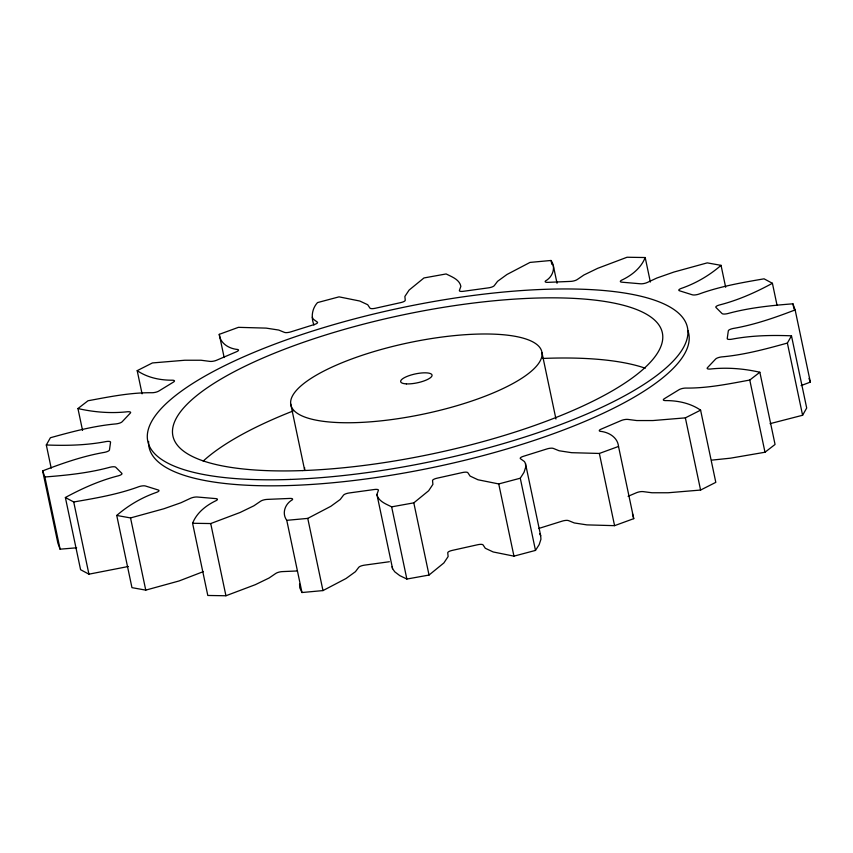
<?xml version="1.0" encoding="UTF-8"?>
<svg xmlns="http://www.w3.org/2000/svg" width="853" height="853" viewBox="0 0 853 853"><rect width="100%" height="100%" fill="white"/><g stroke="black" fill="none" stroke-linecap="round" stroke-linejoin="round"><path stroke-width="1.28" d="M628.096 496.307L636.189 492.842A5.033 1.429 -11.9 0 1 643.162 491.616L651.948 492.757L668.155 492.757L700.58 490.059L715.806 482.35L700.601 410.154L685.364 417.863L652.94 420.55L636.733 420.55L627.947 419.42A5.033 1.429 -11.9 0 0 620.973 420.646L601.333 429.048A5.033 1.429 -11.9 0 0 600.139 431.309C608.573 432.055 617.657 437.258 618.521 446.45L599.36 453.455L571.649 452.687L559.088 450.757L553.341 448.422A5.033 1.429 -11.9 0 0 546.773 448.987L523.529 456.27A5.033 1.429 -11.9 0 0 520.458 458.711L524.467 461.59L525.48 463.531L540.685 535.727L540.93 539.256L539.203 544.577L535.492 550.409L513.954 556.145L493.205 551.966L485.293 548.276L483.075 544.918A5.033 1.429 -11.9 0 0 477.424 544.79L452.474 550.345A5.033 1.429 -11.9 0 0 447.75 552.776L448.124 556.551L443.869 562.948L429.027 575.05L406.86 579.048L399.79 575.626L394.758 571.809L392.583 568.706L376.919 494.441L378.401 490.347A5.033 1.429 -11.9 0 0 374.147 489.537L349.485 492.927A5.033 1.429 -11.9 0 0 343.514 495.145L340.208 499.495L330.815 506.309L307.762 518.389L286.768 520.33C281.597 513.367 285.073 503.878 292.227 499.879A5.033 1.429 -11.9 0 0 289.7 498.44L267.352 499.389A5.033 1.429 -11.9 0 0 260.602 501.223L253.885 505.808L240.098 512.482L210.723 523.55L192.586 523.273L207.801 595.469L225.938 595.757L255.314 584.678L269.1 578.003L275.818 573.419A5.033 1.429 -11.9 0 1 282.567 571.595L297.025 570.977M192.586 523.273C196.766 512.653 206.255 505.275 216.31 500.54A5.033 1.429 -11.9 0 0 215.724 498.6L197.48 497.032A5.033 1.429 -11.9 0 0 190.507 498.312L180.932 502.758L163.883 508.761L130.541 517.931L116.744 515.457L131.959 587.653L145.756 590.127L179.087 580.957L203.323 571.627M313.936 325.014C310.918 317.316 311.857 308.829 317.508 302.591L339.046 296.855L359.795 301.034L367.707 304.724L369.925 308.082A5.033 1.429 -11.9 0 0 375.576 308.21L400.526 302.655A5.033 1.429 -11.9 0 0 405.25 300.224L404.876 296.449L409.131 290.052L423.973 277.95L446.14 273.952C451.663 276.756 459.543 279.464 460.865 286.352L459.383 290.457A5.033 1.429 -11.9 0 0 463.637 291.268L488.3 287.877A5.033 1.429 -11.9 0 0 494.271 285.659L497.576 281.309L506.97 274.485L530.022 262.415L551.017 260.474C556.188 267.437 552.712 276.916 545.557 280.925A5.033 1.429 -11.9 0 0 548.084 282.354L570.433 281.405A5.033 1.429 -11.9 0 0 577.182 279.581L583.9 274.997L597.686 268.322L627.062 257.243L645.199 257.531C641.019 268.151 631.54 275.53 621.474 280.264A5.033 1.429 -11.9 0 0 622.061 282.204L640.304 283.772A5.033 1.429 -11.9 0 0 647.278 282.482L656.853 278.035L673.913 272.043L707.244 262.873L721.041 265.347L725.658 287.258M51.201 468.18L46.307 444.978L50.402 437.738C71.983 431.767 93.755 425.86 116.125 423.888A5.033 1.429 -11.9 0 0 122.214 421.702L130.306 413.119A5.033 1.429 -11.9 0 0 127.577 411.743C110.997 413.566 94.182 412.255 77.943 408.544L82.56 430.466M770.078 423.653L802.598 415.262L787.383 343.066L791.477 335.826C771.496 335.026 751.344 335.464 731.661 339.238A5.033 1.429 -11.9 0 1 727.236 338.492L728.313 330.879A5.033 1.429 -11.9 0 1 733.175 328.469C754.5 324.801 775.004 317.657 795.135 309.916L792.917 303.817C771.027 305.513 749.019 307.752 727.769 313.573A5.033 1.429 -11.9 0 1 722.011 313.52L715.987 307.485A5.033 1.429 -11.9 0 1 719.239 305.033C737.888 300.32 755.555 292.451 772.413 283.292L777.03 305.203M802.598 415.262L806.693 408.022L791.477 335.826M376.919 494.441C378.242 501.329 386.121 504.038 391.644 506.853L413.812 502.854L428.654 490.752L432.908 484.355L432.535 480.58A5.033 1.429 -11.9 0 1 437.258 478.149L462.209 472.594A5.033 1.429 -11.9 0 1 467.86 472.711L470.078 476.07L477.989 479.77L498.738 483.939L520.277 478.213L523.998 472.381L525.715 467.06L525.48 463.531M116.744 515.457C128.462 505.253 142.12 497.342 156.813 492.277A5.033 1.429 -11.9 0 0 158.2 489.985L145.554 486.029A5.033 1.429 -11.9 0 0 138.922 486.668C117.906 494.42 95.717 498.195 73.721 501.98L65.372 497.512C82.229 488.353 99.897 480.474 118.546 475.761A5.033 1.429 -11.9 0 0 121.798 473.308L115.773 467.284A5.033 1.429 -11.9 0 0 110.016 467.231C88.765 473.042 66.758 475.281 44.868 476.987L42.65 470.888C62.781 463.136 83.295 456.003 104.61 452.335A5.033 1.429 -11.9 0 0 109.472 449.915L110.549 442.302A5.033 1.429 -11.9 0 0 106.124 441.555C86.441 445.341 66.289 445.778 46.307 444.978M721.041 265.347C709.323 275.551 695.675 283.463 680.971 288.517A5.033 1.429 -11.9 0 0 679.585 290.809L692.231 294.775A5.033 1.429 -11.9 0 0 698.863 294.125C719.879 286.384 742.067 282.599 764.064 278.824L772.413 283.292M77.943 408.544L88.008 400.761C109.195 396.848 130.541 392.444 152.186 392.732A5.033 1.429 -11.9 0 0 158.978 390.951L173.436 382.101A5.033 1.429 -11.9 0 0 172.637 380.203C160.257 380.321 147.537 377.73 137.194 370.65L152.42 362.941L184.845 360.243L201.052 360.243L209.838 361.384A5.033 1.429 -11.9 0 0 216.811 360.158L236.452 351.756A5.033 1.429 -11.9 0 0 237.646 349.485C229.212 348.749 220.127 343.546 219.264 334.344L238.424 327.339L266.136 328.117L278.707 330.047L284.444 332.382A5.033 1.429 -11.9 0 0 291.012 331.806L314.256 324.535A5.033 1.429 -11.9 0 0 317.327 322.082L313.318 319.203L312.315 317.273M700.601 410.154C690.248 403.074 677.527 400.483 665.148 400.59A5.033 1.429 -11.9 0 1 664.348 398.703L678.807 389.853A5.033 1.429 -11.9 0 1 685.599 388.072C707.244 388.35 728.59 383.957 749.776 380.043L759.852 372.249L775.057 444.456L764.992 452.239L730.477 458.178L711.946 460.108M299.563 584.049L299.755 587.77L301.983 592.526L322.978 590.585L346.03 578.515L355.424 571.691L358.729 567.341A5.033 1.429 -11.9 0 1 364.7 565.123L389.363 561.732M801.095 385.599L810.35 382.112L795.135 309.916M538.744 528.465L561.988 521.194A5.033 1.429 -11.9 0 1 568.556 520.618L574.293 522.953L586.864 524.883L614.576 525.661L633.736 518.656L618.521 446.45M787.383 343.066C765.802 349.037 744.029 354.933 721.659 356.906A5.033 1.429 -11.9 0 0 715.571 359.102L707.478 367.675A5.033 1.429 -11.9 0 0 710.208 369.05C726.788 367.238 743.603 368.539 759.852 372.249M128.313 566.499L88.936 574.176L80.587 569.708L65.372 497.512M42.65 470.888L57.865 543.084L60.083 549.183L76.663 547.797M539.682 533.797L540.685 535.727M809.017 378.455L810.35 382.112M632.436 513.687L633.736 518.656M392.135 566.648L392.583 568.706M792.917 303.817L794.004 308.978M749.776 380.043L764.992 452.239M685.364 417.863L700.58 490.059M645.199 257.531L650.359 282.023M599.36 453.455L614.576 525.661M553.245 265.23L557.041 283.281M551.017 260.474L551.838 264.345M542.007 352.833A128.259 36.423 -11.9 0 1 357.279 422.576A128.259 36.423 -11.9 0 1 349.783 359.699A128.259 36.423 -11.9 0 1 542.007 352.833L555.953 419.015M520.277 478.213L535.492 550.409M498.738 483.939L513.954 556.145M413.812 502.854L429.027 575.05M391.644 506.853L406.86 579.048M290.702 403.906L304.649 470.088A128.259 36.423 -11.9 0 1 304.638 467.657M307.762 518.389L322.978 590.585M286.768 520.33L301.983 592.526M219.264 334.344L224.158 357.556M210.723 523.55L225.938 595.757M137.194 370.65L142.078 393.851M130.541 517.931L145.756 590.127M73.721 501.98L88.936 574.176M44.868 476.987L60.083 549.183M687.859 330.506A275.754 78.316 -11.9 0 1 430.413 467.998A275.754 78.316 -11.9 0 1 148.614 441.406M203.206 461.089A250.1 71.034 -11.9 0 1 293.133 410.965M542.913 358.441A250.1 71.034 -11.9 0 1 645.231 368.197M406.412 383.882A16.036 4.553 -11.9 0 0 431.863 376.12A16.036 4.553 -11.9 0 0 410.794 375.096A16.036 4.553 -11.9 0 0 406.412 383.882M290.617 479.429A275.754 78.316 -11.9 0 0 687.774 329.482A275.754 78.316 -11.9 0 0 274.485 344.239A275.754 78.316 -11.9 0 0 290.617 479.429M302.431 470.589A250.1 71.034 -11.9 0 0 662.642 334.589A250.1 71.034 -11.9 0 0 287.792 347.981A250.1 71.034 -11.9 0 0 302.431 470.589"/></g></svg>
